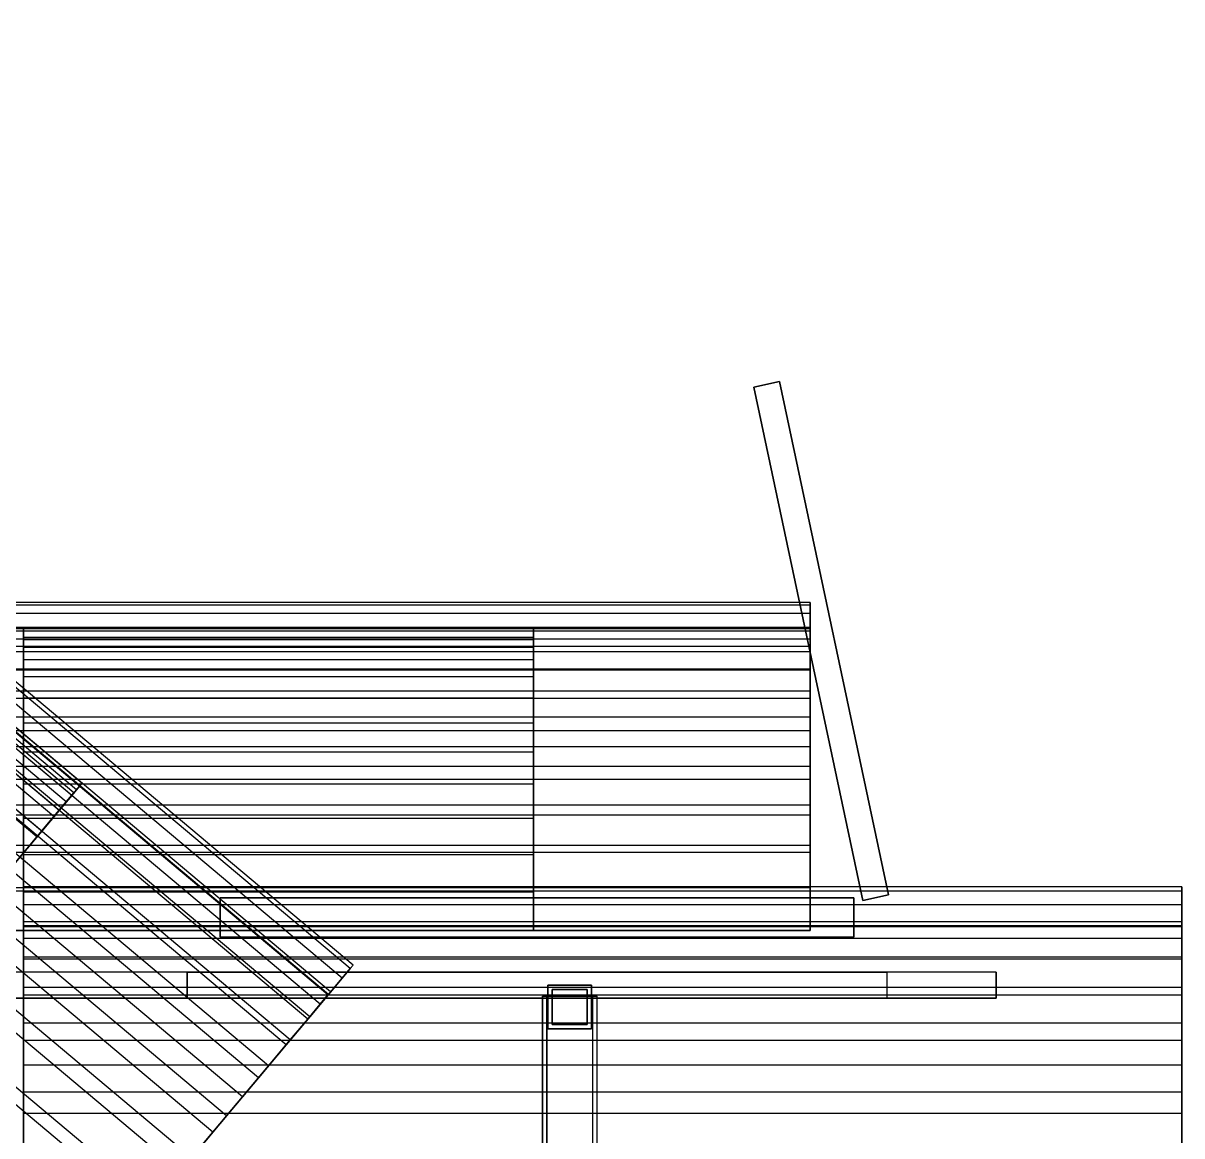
# Model space of a CAD drawing. Header units: millimetres. Extents: x -780 to 1354, y 6 to 1155.
# Drawn here: x 0 to 530, y 646 to 1155 of the extents above; entities that cross this region are included whole.
import ezdxf

# ---------------------------------------------------------------- set-up
doc = ezdxf.new("R2010")
doc.units = ezdxf.units.MM
for name, color, linetype in [('C1', 7, 'Continuous'), ('C2', 7, 'Continuous'), ('D00', 7, 'Continuous'), ('D01', 7, 'Continuous'), ('D10', 7, 'Continuous'), ('D11', 7, 'Continuous'), ('D20', 7, 'Continuous'), ('D21', 7, 'Continuous'), ('D22', 7, 'Continuous'), ('D23', 7, 'Continuous'), ('EH0', 7, 'Continuous'), ('EH3', 7, 'Continuous')]:
    doc.layers.add(name, color=color, linetype=linetype)

msp = doc.modelspace()

# ---------------------------------------------------------------- linework, layer by layer
at = {"layer": 'C1'}
for points in [[(149.57, 722.71), (-363.68, 1153.38)], [(149.57, 722.71), (-363.68, 1153.38)], [(150.84, 724.22), (-362.41, 1154.89)], [(145.8, 718.21), (-367.45, 1148.88)], [(145.8, 718.21), (-367.45, 1148.88)], [(139.37, 710.56), (-373.87, 1141.23)], [(139.37, 710.56), (-373.87, 1141.23)], [(139.58, 710.81), (-373.67, 1141.47)], [(139.58, 710.81), (-373.67, 1141.47)], [(140.55, 711.96), (-372.7, 1142.63)], [(135.86, 706.38), (-377.39, 1137.04)], [(135.86, 706.38), (-377.39, 1137.04)], [(130.08, 699.48), (-383.17, 1130.15)], [(130.08, 699.48), (-383.17, 1130.15)], [(131.03, 700.61), (-382.22, 1131.28)], [(131.03, 700.61), (-382.22, 1131.28)], [(120.29, 687.81), (-392.96, 1118.48)], [(120.29, 687.81), (-392.96, 1118.48)], [(122.12, 690), (-391.13, 1120.67)], [(122.12, 690), (-391.13, 1120.67)], [(112.13, 678.08), (-401.12, 1108.75)], [(112.13, 678.08), (-401.12, 1108.75)], [(107.53, 672.61), (-405.72, 1103.28)], [(107.53, 672.61), (-405.72, 1103.28)], [(100.26, 663.95), (-412.99, 1094.61)], [(100.26, 663.95), (-412.99, 1094.61)], [(93, 655.29), (-420.25, 1085.95)], [(93, 655.29), (-420.25, 1085.95)], [(86.73, 647.82), (-426.52, 1078.49)], [(86.73, 647.82), (-426.52, 1078.49)], [(76.92, 636.12), (-436.33, 1066.79)], [(76.92, 636.12), (-436.33, 1066.79)], [(71.77, 629.99), (-441.48, 1060.66)], [(71.77, 629.99), (-441.48, 1060.66)], [(59.57, 615.45), (-453.68, 1046.12)], [(59.57, 615.45), (-453.68, 1046.12)], [(55.64, 610.76), (-457.61, 1041.43)], [(55.64, 610.76), (-457.61, 1041.43)], [(145.8, 718.21), (149.57, 722.71)], [(149.57, 722.71), (145.8, 718.21)], [(149.57, 722.71), (150.84, 724.22)], [(150.84, 724.22), (149.57, 722.71)], [(139.58, 710.81), (145.8, 718.21)], [(145.8, 718.21), (139.58, 710.81)], [(131.03, 700.61), (139.58, 710.81)], [(139.58, 710.81), (131.03, 700.61)], [(135.86, 706.38), (139.37, 710.56)], [(139.37, 710.56), (135.86, 706.38)], [(139.37, 710.56), (140.55, 711.96)], [(140.55, 711.96), (139.37, 710.56)], [(130.08, 699.48), (135.86, 706.38)], [(135.86, 706.38), (130.08, 699.48)], [(120.29, 687.81), (131.03, 700.61)], [(131.03, 700.61), (120.29, 687.81)], [(122.12, 690), (130.08, 699.48)], [(130.08, 699.48), (122.12, 690)], [(112.13, 678.08), (122.12, 690)], [(122.12, 690), (112.13, 678.08)], [(107.53, 672.61), (120.29, 687.81)], [(120.29, 687.81), (107.53, 672.61)], [(100.26, 663.95), (112.13, 678.08)], [(112.13, 678.08), (100.26, 663.95)], [(93, 655.29), (107.53, 672.61)], [(107.53, 672.61), (93, 655.29)], [(86.73, 647.82), (100.26, 663.95)], [(100.26, 663.95), (86.73, 647.82)], [(76.92, 636.12), (93, 655.29)], [(93, 655.29), (76.92, 636.12)], [(71.77, 629.99), (86.73, 647.82)], [(86.73, 647.82), (71.77, 629.99)]]:
    msp.add_lwpolyline(points, dxfattribs=at)
at = {"layer": 'C2'}
for points in [[(530, 760), (0, 760)], [(0, 760), (0, 757.95)], [(0, 757.95), (0, 760)], [(530, 757.95), (530, 760)], [(530, 760), (530, 757.95)], [(530, 757.95), (0, 757.95)], [(0, 757.95), (0, 751.82)], [(530, 757.95), (0, 757.95)], [(0, 751.82), (0, 757.95)], [(530, 751.82), (530, 757.95)], [(530, 757.95), (530, 751.82)], [(530, 751.82), (0, 751.82)], [(0, 751.82), (0, 741.73)], [(530, 751.82), (0, 751.82)], [(0, 741.73), (0, 751.82)], [(530, 741.73), (530, 751.82)], [(530, 751.82), (530, 741.73)], [(530, 744), (0, 744)], [(0, 744), (0, 742.08)], [(0, 742.08), (0, 744)], [(530, 742.08), (530, 744)], [(530, 744), (530, 742.08)], [(530, 742.08), (0, 742.08)], [(0, 742.08), (0, 736.37)], [(530, 742.08), (0, 742.08)], [(0, 736.37), (0, 742.08)], [(530, 741.73), (0, 741.73)], [(0, 741.73), (0, 727.85)], [(530, 741.73), (0, 741.73)], [(0, 727.85), (0, 741.73)], [(530, 736.37), (530, 742.08)], [(530, 742.08), (530, 736.37)], [(530, 727.85), (530, 741.73)], [(530, 741.73), (530, 727.85)], [(530, 736.37), (0, 736.37)], [(0, 736.37), (0, 726.95)], [(530, 736.37), (0, 736.37)], [(0, 726.95), (0, 736.37)], [(530, 726.95), (530, 736.37)], [(530, 736.37), (530, 726.95)], [(530, 727.85), (0, 727.85)], [(0, 727.85), (0, 710.4)], [(530, 727.85), (0, 727.85)], [(0, 710.4), (0, 727.85)], [(530, 726.95), (0, 726.95)], [(0, 726.95), (0, 713.99)], [(530, 726.95), (0, 726.95)], [(0, 713.99), (0, 726.95)], [(530, 710.4), (530, 727.85)], [(530, 727.85), (530, 710.4)], [(530, 713.99), (530, 726.95)], [(530, 726.95), (530, 713.99)], [(530, 713.99), (0, 713.99)], [(0, 713.99), (0, 697.71)], [(530, 713.99), (0, 713.99)], [(0, 697.71), (0, 713.99)], [(530, 710.4), (0, 710.4)], [(0, 710.4), (0, 689.71)], [(530, 710.4), (0, 710.4)], [(0, 689.71), (0, 710.4)], [(530, 697.71), (530, 713.99)], [(530, 713.99), (530, 697.71)], [(530, 689.71), (530, 710.4)], [(530, 710.4), (530, 689.71)], [(530, 697.71), (0, 697.71)], [(0, 697.71), (0, 678.39)], [(530, 697.71), (0, 697.71)], [(0, 678.39), (0, 697.71)], [(530, 678.39), (530, 697.71)], [(530, 697.71), (530, 678.39)], [(530, 689.71), (0, 689.71)], [(0, 689.71), (0, 666.1)], [(530, 689.71), (0, 689.71)], [(0, 666.1), (0, 689.71)], [(530, 666.1), (530, 689.71)], [(530, 689.71), (530, 666.1)], [(530, 678.39), (0, 678.39)], [(0, 678.39), (0, 656.36)], [(530, 678.39), (0, 678.39)], [(0, 656.36), (0, 678.39)], [(530, 656.36), (530, 678.39)], [(530, 678.39), (530, 656.36)], [(530, 666.1), (0, 666.1)], [(0, 666.1), (0, 640)], [(530, 666.1), (0, 666.1)], [(0, 640), (0, 666.1)], [(530, 640), (530, 666.1)], [(530, 666.1), (530, 640)], [(530, 656.36), (0, 656.36)], [(0, 656.36), (0, 632)], [(530, 656.36), (0, 656.36)], [(0, 632), (0, 656.36)], [(530, 632), (530, 656.36)], [(530, 656.36), (530, 632)]]:
    msp.add_lwpolyline(points, dxfattribs=at)
at = {"layer": 'D00'}
for points in [[(237.5, 710), (237.5, 420)], [(262.5, 710), (237.5, 710)], [(237.5, 420), (237.5, 710)], [(237.5, 710), (262.5, 710)], [(237.5, 710), (237.5, 710)], [(239.5, 420), (239.5, 710)], [(239.5, 710), (239.5, 420)], [(239.5, 710), (239.5, 710)], [(260.5, 710), (239.5, 710)], [(239.5, 710), (260.5, 710)], [(260.5, 420), (260.5, 710)], [(260.5, 420), (260.5, 710)], [(260.5, 710), (260.5, 710)], [(262.5, 420), (262.5, 710)], [(262.5, 420), (262.5, 710)], [(262.5, 710), (262.5, 710)]]:
    msp.add_lwpolyline(points, dxfattribs=at)
at = {"layer": 'D01'}
for points in [[(237.5, 710), (237.5, 420)], [(262.5, 710), (237.5, 710)], [(237.5, 420), (237.5, 710)], [(237.5, 710), (262.5, 710)], [(237.5, 710), (237.5, 710)], [(239.5, 420), (239.5, 710)], [(239.5, 710), (239.5, 420)], [(239.5, 710), (239.5, 710)], [(260.5, 710), (239.5, 710)], [(239.5, 710), (260.5, 710)], [(260.5, 420), (260.5, 710)], [(260.5, 420), (260.5, 710)], [(260.5, 710), (260.5, 710)], [(262.5, 420), (262.5, 710)], [(262.5, 420), (262.5, 710)], [(262.5, 710), (262.5, 710)]]:
    msp.add_lwpolyline(points, dxfattribs=at)
at = {"layer": 'D10'}
for points in [[(240, 715), (240, 715)], [(240, 695), (240, 715)], [(240, 715), (240, 695)], [(240, 715), (260, 715)], [(260, 715), (240, 715)], [(242, 713), (242, 713)], [(258, 713), (242, 713)], [(242, 713), (258, 713)], [(242, 713), (242, 697)], [(242, 697), (242, 713)], [(258, 713), (258, 713)], [(258, 697), (258, 713)], [(258, 713), (258, 697)], [(260, 715), (260, 715)], [(260, 715), (260, 695)], [(260, 695), (260, 715)], [(240, 695), (240, 695)], [(260, 695), (240, 695)], [(240, 695), (260, 695)], [(242, 697), (242, 697)], [(242, 697), (258, 697)], [(258, 697), (242, 697)], [(258, 697), (258, 697)], [(260, 695), (260, 695)]]:
    msp.add_lwpolyline(points, dxfattribs=at)
at = {"layer": 'D11'}
for points in [[(240, 715), (240, 715)], [(240, 715), (240, 695)], [(240, 695), (240, 715)], [(260, 715), (240, 715)], [(240, 715), (260, 715)], [(242, 713), (242, 713)], [(242, 713), (258, 713)], [(258, 713), (242, 713)], [(242, 697), (242, 713)], [(242, 713), (242, 697)], [(258, 713), (258, 713)], [(258, 713), (258, 697)], [(258, 697), (258, 713)], [(260, 715), (260, 715)], [(260, 695), (260, 715)], [(260, 715), (260, 695)], [(240, 695), (240, 695)], [(240, 695), (260, 695)], [(260, 695), (240, 695)], [(242, 697), (242, 697)], [(258, 697), (242, 697)], [(242, 697), (258, 697)], [(258, 697), (258, 697)], [(260, 695), (260, 695)]]:
    msp.add_lwpolyline(points, dxfattribs=at)
at = {"layer": 'D20'}
for points in [[(445, 721), (-15, 721)], [(445, 721), (-15, 721)], [(395, 721), (75, 721)], [(75, 721), (75, 721)], [(75, 721), (395, 721)], [(395, 721), (75, 721)], [(75, 721), (75, 721)], [(75, 721), (395, 721)], [(395, 721), (75, 721)], [(75, 721), (75, 721)], [(75, 721), (395, 721)], [(395, 721), (75, 721)], [(75, 721), (395, 721)], [(75, 721), (75, 721)], [(75, 709), (75, 721)], [(75, 709), (75, 721)], [(75, 709), (75, 721)], [(75, 709), (75, 721)], [(75, 709), (75, 721)], [(75, 709), (75, 721)], [(75, 709), (75, 721)], [(75, 721), (75, 709)], [(395, 721), (395, 721)], [(395, 721), (395, 721)], [(395, 721), (395, 721)], [(395, 721), (395, 721)], [(395, 721), (395, 709)], [(395, 721), (395, 709)], [(395, 721), (395, 709)], [(395, 721), (395, 709)], [(395, 721), (395, 709)], [(395, 721), (395, 709)], [(395, 721), (395, 709)], [(395, 721), (395, 709)], [(445, 709), (445, 721)], [(445, 721), (445, 721)], [(445, 721), (445, 709)], [(-15, 709), (445, 709)], [(445, 709), (-15, 709)], [(75, 709), (395, 709)], [(75, 709), (75, 709)], [(395, 709), (75, 709)], [(75, 709), (395, 709)], [(75, 709), (75, 709)], [(395, 709), (75, 709)], [(75, 709), (395, 709)], [(75, 709), (75, 709)], [(395, 709), (75, 709)], [(75, 709), (395, 709)], [(395, 709), (75, 709)], [(75, 709), (75, 709)], [(395, 709), (395, 709)], [(395, 709), (395, 709)], [(395, 709), (395, 709)], [(395, 709), (395, 709)], [(445, 709), (445, 709)]]:
    msp.add_lwpolyline(points, dxfattribs=at)
at = {"layer": 'D21'}
for points in [[(90, 737), (90, 755)], [(90, 755), (90, 755)], [(90, 755), (90, 737)], [(380, 755), (90, 755)], [(90, 755), (380, 755)], [(380, 755), (380, 737)], [(380, 755), (380, 755)], [(380, 737), (380, 755)], [(90, 737), (90, 737)], [(90, 737), (380, 737)], [(380, 737), (90, 737)], [(380, 737), (380, 737)]]:
    msp.add_lwpolyline(points, dxfattribs=at)
at = {"layer": 'D22'}
for points in [[(345.97, 991), (334.23, 988.51)], [(334.23, 988.51), (345.97, 991)], [(384.13, 753.75), (334.23, 988.51)], [(334.23, 988.51), (334.23, 988.51)], [(334.23, 988.51), (384.13, 753.75)], [(345.97, 991), (395.87, 756.25)], [(345.97, 991), (345.97, 991)], [(395.87, 756.25), (345.97, 991)], [(384.13, 753.75), (395.87, 756.25)], [(395.87, 756.25), (384.13, 753.75)], [(384.13, 753.75), (384.13, 753.75)], [(395.87, 756.25), (395.87, 756.25)]]:
    msp.add_lwpolyline(points, dxfattribs=at)
at = {"layer": 'D23'}
for points in [[(360, 890), (-20, 890)], [(360, 888.72), (-20, 888.72)], [(360, 888.72), (-20, 888.72)], [(360, 888.72), (360, 890)], [(360, 890), (360, 888.72)], [(360, 884.89), (360, 888.72)], [(360, 888.72), (360, 884.89)], [(360, 884.89), (-20, 884.89)], [(360, 884.89), (-20, 884.89)], [(360, 878.58), (360, 884.89)], [(360, 884.89), (360, 878.58)], [(360, 878.58), (-20, 878.58)], [(360, 878.58), (-20, 878.58)], [(360, 878), (-20, 878)], [(360, 876.82), (-20, 876.82)], [(360, 876.82), (-20, 876.82)], [(360, 869.9), (360, 878.58)], [(360, 878.58), (360, 869.9)], [(360, 876.82), (360, 878)], [(360, 878), (360, 876.82)], [(360, 873.3), (360, 876.82)], [(360, 876.82), (360, 873.3)], [(360, 873.3), (-20, 873.3)], [(360, 873.3), (-20, 873.3)], [(360, 869.9), (-20, 869.9)], [(360, 869.9), (-20, 869.9)], [(360, 867.5), (360, 873.3)], [(360, 873.3), (360, 867.5)], [(360, 859), (360, 869.9)], [(360, 869.9), (360, 859)], [(360, 867.5), (-20, 867.5)], [(360, 867.5), (-20, 867.5)], [(360, 859.51), (360, 867.5)], [(360, 867.5), (360, 859.51)], [(360, 859.51), (-20, 859.51)], [(360, 859.51), (-20, 859.51)], [(360, 859), (-20, 859)], [(360, 859), (-20, 859)], [(360, 849.48), (360, 859.51)], [(360, 859.51), (360, 849.48)], [(360, 846.07), (360, 859)], [(360, 859), (360, 846.07)], [(360, 849.48), (-20, 849.48)], [(360, 849.48), (-20, 849.48)], [(360, 837.58), (360, 849.48)], [(360, 849.48), (360, 837.58)], [(360, 846.07), (-20, 846.07)], [(360, 846.07), (-20, 846.07)], [(360, 831.31), (360, 846.07)], [(360, 846.07), (360, 831.31)], [(360, 837.58), (-20, 837.58)], [(360, 837.58), (-20, 837.58)], [(360, 824.01), (360, 837.58)], [(360, 837.58), (360, 824.01)], [(360, 831.31), (-20, 831.31)], [(360, 831.31), (-20, 831.31)], [(360, 815), (360, 831.31)], [(360, 831.31), (360, 815)], [(360, 824.01), (-20, 824.01)], [(360, 824.01), (-20, 824.01)], [(360, 809), (360, 824.01)], [(360, 824.01), (360, 809)], [(360, 815), (-20, 815)], [(360, 815), (-20, 815)], [(360, 797.4), (360, 815)], [(360, 815), (360, 797.4)], [(360, 809), (-20, 809)], [(360, 809), (-20, 809)], [(360, 792.81), (360, 809)], [(360, 809), (360, 792.81)], [(360, 797.4), (-20, 797.4)], [(360, 797.4), (-20, 797.4)], [(360, 778.82), (360, 797.4)], [(360, 797.4), (360, 778.82)], [(360, 792.81), (-20, 792.81)], [(360, 792.81), (-20, 792.81)], [(360, 775.72), (360, 792.81)], [(360, 792.81), (360, 775.72)], [(360, 778.82), (-20, 778.82)], [(360, 778.82), (-20, 778.82)], [(360, 775.72), (-20, 775.72)], [(360, 775.72), (-20, 775.72)], [(360, 759.58), (360, 778.82)], [(360, 778.82), (360, 759.58)], [(360, 758.01), (360, 775.72)], [(360, 775.72), (360, 758.01)], [(360, 759.58), (-20, 759.58)], [(360, 759.58), (-20, 759.58)], [(360, 758.01), (-20, 758.01)], [(360, 758.01), (-20, 758.01)], [(360, 740), (360, 759.58)], [(360, 759.58), (360, 740)], [(360, 740), (360, 758.01)], [(360, 758.01), (360, 740)], [(-20, 740), (360, 740)], [(360, 740), (-20, 740)], [(360, 740), (-20, 740)], [(360, 740), (-20, 740)], [(360, 740), (360, 740)], [(360, 740), (360, 740)]]:
    msp.add_lwpolyline(points, dxfattribs=at)
at = {"layer": 'EH0'}
for points in [[(25.64, 805.99), (-297.27, 1076.95)], [(25.64, 805.99), (-297.27, 1076.95)], [(26.82, 807.4), (-296.09, 1078.35)], [(22.13, 801.81), (-300.78, 1072.76)], [(22.13, 801.81), (-300.78, 1072.76)], [(23.09, 802.95), (-299.82, 1073.91)], [(23.09, 802.95), (-299.82, 1073.91)], [(24.25, 804.33), (-298.66, 1075.29)], [(16.35, 794.92), (-306.56, 1065.87)], [(16.35, 794.92), (-306.56, 1065.87)], [(19.65, 798.85), (-303.26, 1069.8)], [(19.65, 798.85), (-303.26, 1069.8)], [(13.97, 792.09), (-308.94, 1063.04)], [(13.97, 792.09), (-308.94, 1063.04)], [(8.39, 785.43), (-314.52, 1056.39)], [(8.39, 785.43), (-314.52, 1056.39)], [(6.16, 782.78), (-316.75, 1053.73)], [(6.16, 782.78), (-316.75, 1053.73)], [(22.13, 801.81), (25.64, 805.99)], [(25.64, 805.99), (22.13, 801.81)], [(25.64, 805.99), (26.82, 807.4)], [(26.82, 807.4), (25.64, 805.99)], [(16.35, 794.92), (22.13, 801.81)], [(22.13, 801.81), (16.35, 794.92)], [(19.65, 798.85), (23.09, 802.95)], [(23.09, 802.95), (19.65, 798.85)], [(23.09, 802.95), (24.25, 804.33)], [(24.25, 804.33), (23.09, 802.95)], [(13.97, 792.09), (19.65, 798.85)], [(19.65, 798.85), (13.97, 792.09)], [(6.16, 782.78), (13.97, 792.09)], [(13.97, 792.09), (6.16, 782.78)], [(8.39, 785.43), (16.35, 794.92)], [(16.35, 794.92), (8.39, 785.43)], [(-1.61, 773.52), (8.39, 785.43)], [(8.39, 785.43), (-1.61, 773.52)], [(-3.65, 771.09), (6.16, 782.78)], [(6.16, 782.78), (-3.65, 771.09)]]:
    msp.add_lwpolyline(points, dxfattribs=at)
at = {"layer": 'EH3'}
for points in [[(233.36, 878), (0, 878)], [(0, 878), (0, 876.82)], [(0, 876.82), (0, 878)], [(233.36, 876.82), (0, 876.82)], [(0, 876.82), (0, 873.3)], [(233.36, 876.82), (0, 876.82)], [(0, 873.3), (0, 876.82)], [(233.36, 876.82), (233.36, 878)], [(233.36, 878), (233.36, 876.82)], [(233.36, 873.3), (233.36, 876.82)], [(233.36, 876.82), (233.36, 873.3)], [(233.36, 874), (0, 874)], [(0, 874), (0, 872.85)], [(0, 872.85), (0, 874)], [(233.36, 873.3), (0, 873.3)], [(0, 873.3), (0, 867.5)], [(233.36, 873.3), (0, 873.3)], [(0, 867.5), (0, 873.3)], [(233.36, 872.85), (0, 872.85)], [(0, 872.85), (0, 869.43)], [(233.36, 872.85), (0, 872.85)], [(0, 869.43), (0, 872.85)], [(233.36, 869.43), (0, 869.43)], [(0, 869.43), (0, 863.8)], [(233.36, 869.43), (0, 869.43)], [(0, 863.8), (0, 869.43)], [(233.36, 872.85), (233.36, 874)], [(233.36, 874), (233.36, 872.85)], [(233.36, 867.5), (233.36, 873.3)], [(233.36, 873.3), (233.36, 867.5)], [(233.36, 869.43), (233.36, 872.85)], [(233.36, 872.85), (233.36, 869.43)], [(233.36, 863.8), (233.36, 869.43)], [(233.36, 869.43), (233.36, 863.8)], [(233.36, 867.5), (0, 867.5)], [(0, 867.5), (0, 859.51)], [(233.36, 867.5), (0, 867.5)], [(0, 859.51), (0, 867.5)], [(233.36, 859.51), (233.36, 867.5)], [(233.36, 867.5), (233.36, 859.51)], [(233.36, 863.8), (0, 863.8)], [(0, 863.8), (0, 856.05)], [(233.36, 863.8), (0, 863.8)], [(0, 856.05), (0, 863.8)], [(233.36, 859.51), (0, 859.51)], [(0, 859.51), (0, 849.48)], [(233.36, 859.51), (0, 859.51)], [(0, 849.48), (0, 859.51)], [(233.36, 856.05), (233.36, 863.8)], [(233.36, 863.8), (233.36, 856.05)], [(233.36, 849.48), (233.36, 859.51)], [(233.36, 859.51), (233.36, 849.48)], [(233.36, 856.05), (0, 856.05)], [(0, 856.05), (0, 846.31)], [(233.36, 856.05), (0, 856.05)], [(0, 846.31), (0, 856.05)], [(233.36, 846.31), (233.36, 856.05)], [(233.36, 856.05), (233.36, 846.31)], [(233.36, 849.48), (0, 849.48)], [(0, 849.48), (0, 837.58)], [(233.36, 849.48), (0, 849.48)], [(0, 837.58), (0, 849.48)], [(233.36, 837.58), (233.36, 849.48)], [(233.36, 849.48), (233.36, 837.58)], [(233.36, 846.31), (0, 846.31)], [(0, 846.31), (0, 834.75)], [(233.36, 846.31), (0, 846.31)], [(0, 834.75), (0, 846.31)], [(233.36, 834.75), (233.36, 846.31)], [(233.36, 846.31), (233.36, 834.75)], [(233.36, 837.58), (0, 837.58)], [(0, 837.58), (0, 824.01)], [(233.36, 837.58), (0, 837.58)], [(0, 824.01), (0, 837.58)], [(233.36, 824.01), (233.36, 837.58)], [(233.36, 837.58), (233.36, 824.01)], [(233.36, 834.75), (0, 834.75)], [(0, 834.75), (0, 821.57)], [(233.36, 834.75), (0, 834.75)], [(0, 821.57), (0, 834.75)], [(233.36, 821.57), (233.36, 834.75)], [(233.36, 834.75), (233.36, 821.57)], [(233.36, 824.01), (0, 824.01)], [(0, 824.01), (0, 809)], [(233.36, 824.01), (0, 824.01)], [(0, 809), (0, 824.01)], [(233.36, 809), (233.36, 824.01)], [(233.36, 824.01), (233.36, 809)], [(233.36, 821.57), (0, 821.57)], [(0, 821.57), (0, 807)], [(233.36, 821.57), (0, 821.57)], [(0, 807), (0, 821.57)], [(233.36, 807), (233.36, 821.57)], [(233.36, 821.57), (233.36, 807)], [(233.36, 809), (0, 809)], [(0, 809), (0, 792.81)], [(233.36, 809), (0, 809)], [(0, 792.81), (0, 809)], [(233.36, 807), (0, 807)], [(0, 807), (0, 791.28)], [(233.36, 807), (0, 807)], [(0, 791.28), (0, 807)], [(233.36, 792.81), (233.36, 809)], [(233.36, 809), (233.36, 792.81)], [(233.36, 791.28), (233.36, 807)], [(233.36, 807), (233.36, 791.28)], [(233.36, 792.81), (0, 792.81)], [(0, 792.81), (0, 775.72)], [(233.36, 792.81), (0, 792.81)], [(0, 775.72), (0, 792.81)], [(233.36, 791.28), (0, 791.28)], [(0, 791.28), (0, 774.68)], [(233.36, 791.28), (0, 791.28)], [(0, 774.68), (0, 791.28)], [(233.36, 775.72), (233.36, 792.81)], [(233.36, 792.81), (233.36, 775.72)], [(233.36, 774.68), (233.36, 791.28)], [(233.36, 791.28), (233.36, 774.68)], [(233.36, 775.72), (0, 775.72)], [(0, 775.72), (0, 758.01)], [(233.36, 775.72), (0, 775.72)], [(0, 758.01), (0, 775.72)], [(233.36, 774.68), (0, 774.68)], [(0, 774.68), (0, 757.49)], [(233.36, 774.68), (0, 774.68)], [(0, 757.49), (0, 774.68)], [(233.36, 758.01), (233.36, 775.72)], [(233.36, 775.72), (233.36, 758.01)], [(233.36, 757.49), (233.36, 774.68)], [(233.36, 774.68), (233.36, 757.49)], [(233.36, 758.01), (0, 758.01)], [(0, 758.01), (0, 740)], [(233.36, 758.01), (0, 758.01)], [(0, 740), (0, 758.01)], [(233.36, 740), (233.36, 758.01)], [(233.36, 758.01), (233.36, 740)], [(233.36, 757.49), (0, 757.49)], [(0, 757.49), (0, 740)], [(233.36, 757.49), (0, 757.49)], [(0, 740), (0, 757.49)], [(233.36, 740), (233.36, 757.49)], [(233.36, 757.49), (233.36, 740)], [(0, 740), (233.36, 740)], [(233.36, 740), (0, 740)], [(233.36, 740), (0, 740)], [(0, 740), (0, 740)], [(233.36, 740), (0, 740)], [(0, 740), (0, 740)], [(233.36, 740), (233.36, 740)], [(233.36, 740), (233.36, 740)]]:
    msp.add_lwpolyline(points, dxfattribs=at)

doc.saveas('drawing.dxf')
